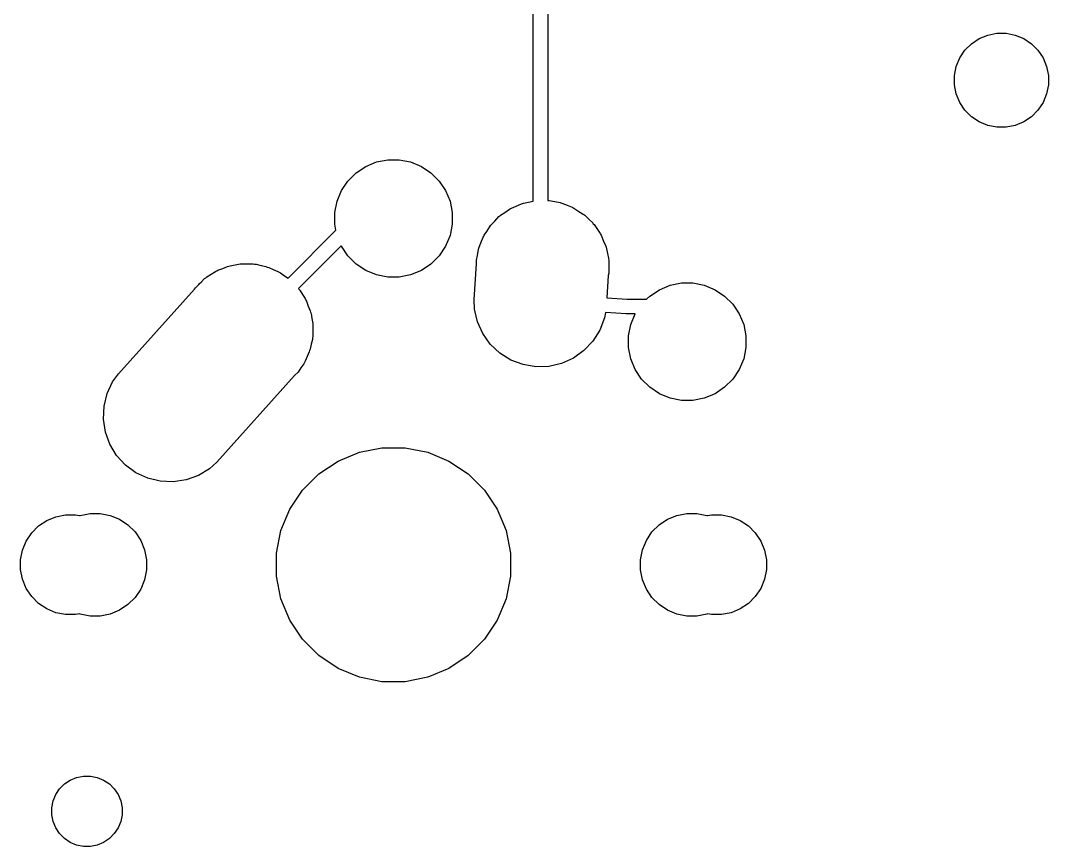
# Model space of a CAD drawing. Extents: x 53 to 306, y -113 to -54.
# Drawn here: x 93.66 to 111.16, y -109.58 to -95.5 of the extents above; entities that cross this region are included whole.
import ezdxf

# ---------------------------------------------------------------- set-up
doc = ezdxf.new("R2010")
doc.units = 0
doc.layers.add('BLACK', color=7, linetype='CONTINUOUS')

msp = doc.modelspace()

# ---------------------------------------------------------------- linework, layer by layer
at = {"layer": 'BLACK', "linetype": 'CONTINUOUS'}
for p, q in [((102.387, -98.5784), (102.387, -82.8711)), ((102.637, -82.8254), (102.637, -98.5686)), ((110.13, -95.7507), (110.284, -95.72)), ((110.284, -95.72), (110.442, -95.72)), ((110.442, -95.72), (110.596, -95.7507)), ((109.742, -96.01), (109.853, -95.8986)), ((109.853, -95.8986), (109.984, -95.811)), ((109.984, -95.811), (110.13, -95.7507)), ((110.596, -95.7507), (110.742, -95.811)), ((110.742, -95.811), (110.873, -95.8986)), ((110.873, -95.8986), (110.984, -96.01)), ((109.654, -96.1411), (109.742, -96.01)), ((110.984, -96.01), (111.072, -96.1411)), ((109.594, -96.2866), (109.654, -96.1411)), ((111.072, -96.1411), (111.132, -96.2866)), ((109.563, -96.4412), (109.594, -96.2866)), ((111.132, -96.2866), (111.163, -96.4412)), ((109.563, -96.5988), (109.563, -96.4412)), ((109.594, -96.7534), (109.563, -96.5988)), ((111.163, -96.5988), (111.132, -96.7534)), ((111.163, -96.4412), (111.163, -96.5988)), ((109.654, -96.8989), (109.594, -96.7534)), ((111.132, -96.7534), (111.072, -96.8989)), ((109.742, -97.03), (109.654, -96.8989)), ((111.072, -96.8989), (110.984, -97.03)), ((109.853, -97.1414), (109.742, -97.03)), ((110.984, -97.03), (110.873, -97.1414)), ((109.984, -97.229), (109.853, -97.1414)), ((110.13, -97.2893), (109.984, -97.229)), ((110.284, -97.32), (110.13, -97.2893)), ((110.596, -97.2893), (110.442, -97.32)), ((110.742, -97.229), (110.596, -97.2893)), ((110.873, -97.1414), (110.742, -97.229)), ((110.442, -97.32), (110.284, -97.32)), ((99.3745, -98.0982), (99.5383, -97.9888)), ((99.5383, -97.9888), (99.7203, -97.9134)), ((99.7203, -97.9134), (99.9135, -97.875)), ((99.9135, -97.875), (100.11, -97.875)), ((100.11, -97.875), (100.304, -97.9134)), ((100.304, -97.9134), (100.486, -97.9888)), ((100.486, -97.9888), (100.649, -98.0982)), ((99.2352, -98.2375), (99.3745, -98.0982)), ((100.649, -98.0982), (100.789, -98.2375)), ((99.1258, -98.4013), (99.2352, -98.2375)), ((100.789, -98.2375), (100.898, -98.4013)), ((99.0504, -98.5833), (99.1258, -98.4013)), ((100.898, -98.4013), (100.974, -98.5833)), ((99.012, -98.7765), (99.0504, -98.5833)), ((100.974, -98.5833), (101.012, -98.7765)), ((102.006, -98.7068), (102.019, -98.698)), ((102.019, -98.698), (102.099, -98.6649)), ((102.099, -98.6649), (102.191, -98.6236)), ((102.191, -98.6236), (102.209, -98.6195)), ((102.209, -98.6195), (102.224, -98.6132)), ((102.224, -98.6132), (102.312, -98.5958)), ((102.312, -98.5958), (102.387, -98.5784)), ((102.637, -98.5686), (102.645, -98.57)), ((102.645, -98.57), (102.663, -98.57)), ((102.663, -98.57), (102.756, -98.5886)), ((102.756, -98.5886), (102.847, -98.6038)), ((102.847, -98.6038), (102.863, -98.6097)), ((102.863, -98.6097), (102.88, -98.6132)), ((102.88, -98.6132), (102.971, -98.6509)), ((102.971, -98.6509), (103.054, -98.6824)), ((103.054, -98.6824), (103.068, -98.691)), ((103.068, -98.691), (103.085, -98.698)), ((103.085, -98.698), (103.169, -98.7542)), ((99.012, -98.9735), (99.012, -98.7765)), ((101.012, -98.7765), (101.012, -98.9735)), ((101.736, -98.9198), (101.808, -98.8431)), ((101.808, -98.8431), (101.824, -98.832)), ((101.824, -98.832), (101.835, -98.8212)), ((101.835, -98.8212), (101.905, -98.7744)), ((101.905, -98.7744), (101.989, -98.7145)), ((101.989, -98.7145), (102.006, -98.7068)), ((103.169, -98.7542), (103.242, -98.7999)), ((103.242, -98.7999), (103.253, -98.8107)), ((103.253, -98.8107), (103.269, -98.8212)), ((103.269, -98.8212), (103.342, -98.8944)), ((99.0327, -99.0775), (99.012, -98.9735)), ((101.012, -98.9735), (100.974, -99.1667)), ((101.6, -99.0952), (101.657, -99.0045)), ((101.657, -99.0045), (101.67, -98.9903)), ((101.67, -98.9903), (101.678, -98.9779)), ((101.678, -98.9779), (101.736, -98.9198)), ((103.342, -98.8944), (103.403, -98.9518)), ((103.403, -98.9518), (103.412, -98.9643)), ((103.412, -98.9643), (103.426, -98.9779)), ((103.426, -98.9779), (103.485, -99.0657)), ((98.2171, -99.8931), (99.0327, -99.0775)), ((100.974, -99.1667), (100.898, -99.3487)), ((101.501, -99.2936), (101.539, -99.1923)), ((101.539, -99.1923), (101.549, -99.1756)), ((101.549, -99.1756), (101.555, -99.1621)), ((101.555, -99.1621), (101.6, -99.0952)), ((103.485, -99.0657), (103.532, -99.1323)), ((103.532, -99.1323), (103.538, -99.1459)), ((103.538, -99.1459), (103.549, -99.1621)), ((103.549, -99.1621), (103.59, -99.2613)), ((99.1227, -99.3411), (98.3939, -100.07)), ((99.1258, -99.3487), (99.1227, -99.3411)), ((99.2352, -99.5125), (99.1258, -99.3487)), ((100.898, -99.3487), (100.789, -99.5125)), ((101.442, -99.507), (101.46, -99.3995)), ((101.46, -99.3995), (101.467, -99.381)), ((101.467, -99.381), (101.47, -99.3668)), ((101.47, -99.3668), (101.501, -99.2936)), ((103.59, -99.2613), (103.623, -99.3344)), ((103.623, -99.3344), (103.626, -99.3486)), ((103.626, -99.3486), (103.634, -99.3668)), ((103.634, -99.3668), (103.655, -99.4732)), ((99.3745, -99.6518), (99.2352, -99.5125)), ((100.789, -99.5125), (100.649, -99.6518)), ((101.427, -99.5842), (101.442, -99.507)), ((103.655, -99.4732), (103.673, -99.5503)), ((103.673, -99.5503), (103.673, -99.5647)), ((103.673, -99.5647), (103.677, -99.5842)), ((97.0021, -99.7685), (97.0235, -99.7555)), ((97.0235, -99.7555), (97.1046, -99.7261)), ((97.1046, -99.7261), (97.1838, -99.6932)), ((97.1838, -99.6932), (97.2083, -99.6884)), ((97.2083, -99.6884), (97.2318, -99.6798)), ((97.2318, -99.6798), (97.317, -99.6667)), ((97.317, -99.6667), (97.4012, -99.65)), ((97.4012, -99.65), (97.4261, -99.65)), ((97.4261, -99.65), (97.4509, -99.6462)), ((97.4509, -99.6462), (97.537, -99.65)), ((97.537, -99.65), (97.6228, -99.65)), ((97.6228, -99.65), (97.6473, -99.6549)), ((97.6473, -99.6549), (97.6722, -99.656)), ((97.6722, -99.656), (97.7559, -99.6765)), ((97.7559, -99.6765), (97.8401, -99.6932)), ((97.8401, -99.6932), (97.8632, -99.7028)), ((97.8632, -99.7028), (97.8875, -99.7087)), ((97.8875, -99.7087), (97.9655, -99.7451)), ((97.9655, -99.7451), (98.0449, -99.778)), ((99.5383, -99.7612), (99.3745, -99.6518)), ((100.649, -99.6518), (100.486, -99.7612)), ((101.386, -100.254), (101.427, -99.65)), ((101.427, -99.65), (101.427, -99.5842)), ((103.677, -99.5842), (103.677, -99.6933)), ((103.677, -99.6933), (103.678, -99.7163)), ((103.678, -99.7163), (103.677, -99.7265)), ((103.677, -99.7265), (103.677, -99.8058)), ((96.7343, -99.9618), (96.7949, -99.9012)), ((96.7949, -99.9012), (96.8156, -99.8873)), ((96.8156, -99.8873), (96.834, -99.8704)), ((96.834, -99.8704), (96.9078, -99.8257)), ((96.9078, -99.8257), (96.9791, -99.778)), ((96.9791, -99.778), (97.0021, -99.7685)), ((98.0449, -99.778), (98.0656, -99.7919)), ((98.0656, -99.7919), (98.0883, -99.8025)), ((98.0883, -99.8025), (98.1576, -99.8534)), ((98.1576, -99.8534), (98.2171, -99.8931)), ((99.7203, -99.8366), (99.5383, -99.7612)), ((99.9135, -99.875), (99.7203, -99.8366)), ((100.11, -99.875), (99.9135, -99.875)), ((100.304, -99.8366), (100.11, -99.875)), ((100.486, -99.7612), (100.304, -99.8366)), ((103.669, -99.8471), (103.643, -100.227)), ((103.677, -99.8058), (103.669, -99.8471)), ((95.3277, -101.525), (96.6212, -100.083)), ((96.6212, -100.083), (96.6382, -100.058)), ((96.6382, -100.058), (96.6948, -100.001)), ((96.6948, -100.001), (96.7115, -99.9825)), ((96.7115, -99.9825), (96.7343, -99.9618)), ((98.3939, -100.07), (98.3997, -100.079)), ((98.3997, -100.079), (98.4166, -100.097)), ((98.4166, -100.097), (98.4611, -100.171)), ((104.375, -100.198), (104.538, -100.089)), ((104.538, -100.089), (104.72, -100.013)), ((104.72, -100.013), (104.914, -99.975)), ((104.914, -99.975), (105.11, -99.975)), ((105.11, -99.975), (105.304, -100.013)), ((105.304, -100.013), (105.486, -100.089)), ((105.486, -100.089), (105.649, -100.198)), ((98.4611, -100.171), (98.509, -100.242)), ((98.509, -100.242), (98.5185, -100.265)), ((98.5185, -100.265), (98.5315, -100.287)), ((101.391, -100.42), (101.386, -100.254)), ((103.643, -100.227), (103.99, -100.25)), ((103.99, -100.25), (104.322, -100.25)), ((104.322, -100.25), (104.375, -100.198)), ((105.649, -100.198), (105.789, -100.338)), ((98.5315, -100.287), (98.5608, -100.367)), ((98.5608, -100.367), (98.5938, -100.447)), ((98.5938, -100.447), (98.5986, -100.471)), ((101.441, -100.636), (101.391, -100.42)), ((105.789, -100.338), (105.898, -100.501)), ((98.5986, -100.471), (98.6072, -100.495)), ((98.6072, -100.495), (98.6202, -100.58)), ((98.6202, -100.58), (98.637, -100.664)), ((103.603, -100.57), (103.525, -100.778)), ((103.619, -100.476), (103.603, -100.57)), ((103.975, -100.5), (103.619, -100.476)), ((103.979, -100.5), (103.975, -100.5)), ((103.981, -100.5), (103.979, -100.5)), ((103.983, -100.501), (103.981, -100.5)), ((103.987, -100.5), (103.983, -100.501)), ((104.126, -100.5), (103.987, -100.5)), ((104.05, -100.683), (104.126, -100.501)), ((104.126, -100.501), (104.126, -100.5)), ((105.898, -100.501), (105.974, -100.683)), ((98.637, -100.664), (98.637, -100.689)), ((98.637, -100.689), (98.6408, -100.714)), ((98.6408, -100.714), (98.637, -100.8)), ((98.637, -100.8), (98.637, -100.886)), ((101.532, -100.838), (101.441, -100.636)), ((103.525, -100.778), (103.407, -100.966)), ((104.012, -100.877), (104.05, -100.683)), ((105.974, -100.683), (106.012, -100.877)), ((98.631, -100.935), (98.6106, -101.019)), ((98.6321, -100.91), (98.631, -100.935)), ((98.637, -100.886), (98.6321, -100.91)), ((101.66, -101.018), (101.532, -100.838)), ((103.407, -100.966), (103.255, -101.127)), ((104.012, -101.073), (104.012, -100.877)), ((106.012, -100.877), (106.012, -101.073)), ((98.5782, -101.15), (98.542, -101.228)), ((98.5842, -101.126), (98.5782, -101.15)), ((98.5938, -101.103), (98.5842, -101.126)), ((98.6106, -101.019), (98.5938, -101.103)), ((101.821, -101.17), (101.66, -101.018)), ((103.255, -101.127), (103.075, -101.255)), ((104.05, -101.267), (104.012, -101.073)), ((106.012, -101.073), (105.974, -101.267)), ((98.495, -101.329), (98.4845, -101.351)), ((98.509, -101.308), (98.495, -101.329)), ((98.542, -101.228), (98.509, -101.308)), ((102.009, -101.288), (101.821, -101.17)), ((102.217, -101.366), (102.009, -101.288)), ((103.075, -101.255), (102.873, -101.346)), ((104.126, -101.449), (104.05, -101.267)), ((105.974, -101.267), (105.898, -101.449)), ((98.3858, -101.492), (98.3289, -101.549)), ((98.4338, -101.42), (98.3858, -101.492)), ((98.4845, -101.351), (98.4338, -101.42)), ((102.435, -101.403), (102.217, -101.366)), ((102.657, -101.396), (102.435, -101.403)), ((102.873, -101.346), (102.657, -101.396)), ((104.235, -101.612), (104.126, -101.449)), ((105.898, -101.449), (105.789, -101.612)), ((95.1357, -101.86), (95.2295, -101.659)), ((95.2295, -101.659), (95.3277, -101.525)), ((98.3289, -101.549), (97.0024, -103.027)), ((104.375, -101.752), (104.235, -101.612)), ((105.789, -101.612), (105.649, -101.752)), ((104.538, -101.861), (104.375, -101.752)), ((105.649, -101.752), (105.486, -101.861)), ((95.083, -102.075), (95.1357, -101.86)), ((104.72, -101.937), (104.538, -101.861)), ((104.914, -101.975), (104.72, -101.937)), ((105.11, -101.975), (104.914, -101.975)), ((105.304, -101.937), (105.11, -101.975)), ((105.486, -101.861), (105.304, -101.937)), ((95.0732, -102.296), (95.083, -102.075)), ((95.1068, -102.515), (95.0732, -102.296)), ((95.1825, -102.723), (95.1068, -102.515)), ((95.2974, -102.913), (95.1825, -102.723)), ((99.0675, -103.008), (99.4304, -102.858)), ((99.4304, -102.858), (99.8156, -102.781)), ((99.8156, -102.781), (100.208, -102.781)), ((100.208, -102.781), (100.594, -102.858)), ((100.594, -102.858), (100.956, -103.008)), ((95.4471, -103.076), (95.2974, -102.913)), ((95.6257, -103.208), (95.4471, -103.076)), ((97.0024, -103.027), (96.88, -103.14)), ((98.741, -103.226), (99.0675, -103.008)), ((100.956, -103.008), (101.283, -103.226)), ((95.8265, -103.301), (95.6257, -103.208)), ((96.6904, -103.254), (96.4822, -103.33)), ((96.88, -103.14), (96.6904, -103.254)), ((98.4632, -103.504), (98.741, -103.226)), ((101.283, -103.226), (101.561, -103.504)), ((96.0417, -103.354), (95.8265, -103.301)), ((96.2631, -103.364), (96.0417, -103.354)), ((96.4822, -103.33), (96.2631, -103.364)), ((98.245, -103.831), (98.4632, -103.504)), ((101.561, -103.504), (101.779, -103.831)), ((94.2641, -103.958), (94.4283, -103.925)), ((94.4283, -103.925), (94.5957, -103.925)), ((94.5957, -103.925), (94.6645, -103.939)), ((94.6645, -103.939), (94.6768, -103.934)), ((94.6768, -103.934), (94.8458, -103.9)), ((94.8458, -103.9), (95.0182, -103.9)), ((95.0182, -103.9), (95.1872, -103.934)), ((95.1872, -103.934), (95.3465, -104)), ((98.0947, -104.193), (98.245, -103.831)), ((101.779, -103.831), (101.929, -104.193)), ((104.678, -104), (104.837, -103.934)), ((104.837, -103.934), (105.006, -103.9)), ((105.006, -103.9), (105.178, -103.9)), ((105.178, -103.9), (105.347, -103.934)), ((105.347, -103.934), (105.359, -103.939)), ((105.359, -103.939), (105.428, -103.925)), ((105.428, -103.925), (105.596, -103.925)), ((105.596, -103.925), (105.76, -103.958)), ((93.8518, -104.233), (93.9702, -104.115)), ((93.9702, -104.115), (94.1094, -104.022)), ((94.1094, -104.022), (94.2641, -103.958)), ((95.3465, -104), (95.4898, -104.095)), ((95.4898, -104.095), (95.6117, -104.217)), ((104.412, -104.217), (104.534, -104.095)), ((104.534, -104.095), (104.678, -104)), ((105.76, -103.958), (105.915, -104.022)), ((105.915, -104.022), (106.054, -104.115)), ((106.054, -104.115), (106.172, -104.233)), ((93.7587, -104.372), (93.8518, -104.233)), ((95.6117, -104.217), (95.7074, -104.361)), ((98.0181, -104.579), (98.0947, -104.193)), ((101.929, -104.193), (102.006, -104.579)), ((104.317, -104.361), (104.412, -104.217)), ((106.172, -104.233), (106.265, -104.372)), ((93.6947, -104.527), (93.7587, -104.372)), ((95.7074, -104.361), (95.7734, -104.52)), ((104.251, -104.52), (104.317, -104.361)), ((106.265, -104.372), (106.329, -104.527)), ((93.662, -104.691), (93.6947, -104.527)), ((95.7734, -104.52), (95.807, -104.689)), ((98.0181, -104.971), (98.0181, -104.579)), ((102.006, -104.579), (102.006, -104.971)), ((104.217, -104.689), (104.251, -104.52)), ((106.329, -104.527), (106.362, -104.691)), ((93.662, -104.859), (93.662, -104.691)), ((95.807, -104.689), (95.807, -104.861)), ((104.217, -104.861), (104.217, -104.689)), ((106.362, -104.691), (106.362, -104.859)), ((93.6947, -105.023), (93.662, -104.859)), ((95.807, -104.861), (95.7734, -105.03)), ((98.0947, -105.357), (98.0181, -104.971)), ((102.006, -104.971), (101.929, -105.357)), ((104.251, -105.03), (104.217, -104.861)), ((106.362, -104.859), (106.329, -105.023)), ((93.7587, -105.178), (93.6947, -105.023)), ((93.8518, -105.317), (93.7587, -105.178)), ((95.7734, -105.03), (95.7074, -105.189)), ((104.317, -105.189), (104.251, -105.03)), ((106.265, -105.178), (106.172, -105.317)), ((106.329, -105.023), (106.265, -105.178)), ((93.9702, -105.435), (93.8518, -105.317)), ((95.6117, -105.333), (95.4898, -105.455)), ((95.7074, -105.189), (95.6117, -105.333)), ((104.412, -105.333), (104.317, -105.189)), ((104.534, -105.455), (104.412, -105.333)), ((106.172, -105.317), (106.054, -105.435)), ((94.1094, -105.528), (93.9702, -105.435)), ((94.2641, -105.592), (94.1094, -105.528)), ((95.4898, -105.455), (95.3465, -105.55)), ((98.245, -105.719), (98.0947, -105.357)), ((101.929, -105.357), (101.779, -105.719)), ((104.678, -105.55), (104.534, -105.455)), ((105.915, -105.528), (105.76, -105.592)), ((106.054, -105.435), (105.915, -105.528)), ((94.4283, -105.625), (94.2641, -105.592)), ((94.5957, -105.625), (94.4283, -105.625)), ((94.6645, -105.611), (94.5957, -105.625)), ((94.6768, -105.616), (94.6645, -105.611)), ((94.8458, -105.65), (94.6768, -105.616)), ((95.0182, -105.65), (94.8458, -105.65)), ((95.1872, -105.616), (95.0182, -105.65)), ((95.3465, -105.55), (95.1872, -105.616)), ((104.837, -105.616), (104.678, -105.55)), ((105.006, -105.65), (104.837, -105.616)), ((105.178, -105.65), (105.006, -105.65)), ((105.347, -105.616), (105.178, -105.65)), ((105.359, -105.611), (105.347, -105.616)), ((105.428, -105.625), (105.359, -105.611)), ((105.596, -105.625), (105.428, -105.625)), ((105.76, -105.592), (105.596, -105.625)), ((98.4632, -106.046), (98.245, -105.719)), ((101.779, -105.719), (101.561, -106.046)), ((98.741, -106.324), (98.4632, -106.046)), ((101.561, -106.046), (101.283, -106.324)), ((99.0675, -106.542), (98.741, -106.324)), ((101.283, -106.324), (100.956, -106.542)), ((99.4304, -106.692), (99.0675, -106.542)), ((100.956, -106.542), (100.594, -106.692)), ((99.8156, -106.769), (99.4304, -106.692)), ((100.594, -106.692), (100.208, -106.769)), ((100.208, -106.769), (99.8156, -106.769)), ((94.4095, -108.509), (94.5078, -108.443)), ((94.5078, -108.443), (94.617, -108.398)), ((94.617, -108.398), (94.7329, -108.375)), ((94.7329, -108.375), (94.8511, -108.375)), ((94.8511, -108.375), (94.967, -108.398)), ((94.967, -108.398), (95.0762, -108.443)), ((95.0762, -108.443), (95.1745, -108.509)), ((94.2603, -108.691), (94.3259, -108.593)), ((94.3259, -108.593), (94.4095, -108.509)), ((95.1745, -108.509), (95.258, -108.593)), ((95.258, -108.593), (95.3237, -108.691)), ((94.192, -108.916), (94.2151, -108.8)), ((94.2151, -108.8), (94.2603, -108.691)), ((95.3237, -108.691), (95.3689, -108.8)), ((95.3689, -108.8), (95.392, -108.916)), ((94.192, -109.034), (94.192, -108.916)), ((95.392, -108.916), (95.392, -109.034)), ((94.2151, -109.15), (94.192, -109.034)), ((94.2603, -109.259), (94.2151, -109.15)), ((95.3689, -109.15), (95.3237, -109.259)), ((95.392, -109.034), (95.3689, -109.15)), ((94.3259, -109.357), (94.2603, -109.259)), ((94.4095, -109.441), (94.3259, -109.357)), ((95.258, -109.357), (95.1745, -109.441)), ((95.3237, -109.259), (95.258, -109.357)), ((94.5078, -109.507), (94.4095, -109.441)), ((94.617, -109.552), (94.5078, -109.507)), ((94.7329, -109.575), (94.617, -109.552)), ((94.967, -109.552), (94.8511, -109.575)), ((95.0762, -109.507), (94.967, -109.552)), ((95.1745, -109.441), (95.0762, -109.507)), ((94.8511, -109.575), (94.7329, -109.575))]:
    msp.add_line(p, q, dxfattribs=at)

doc.saveas('drawing.dxf')
